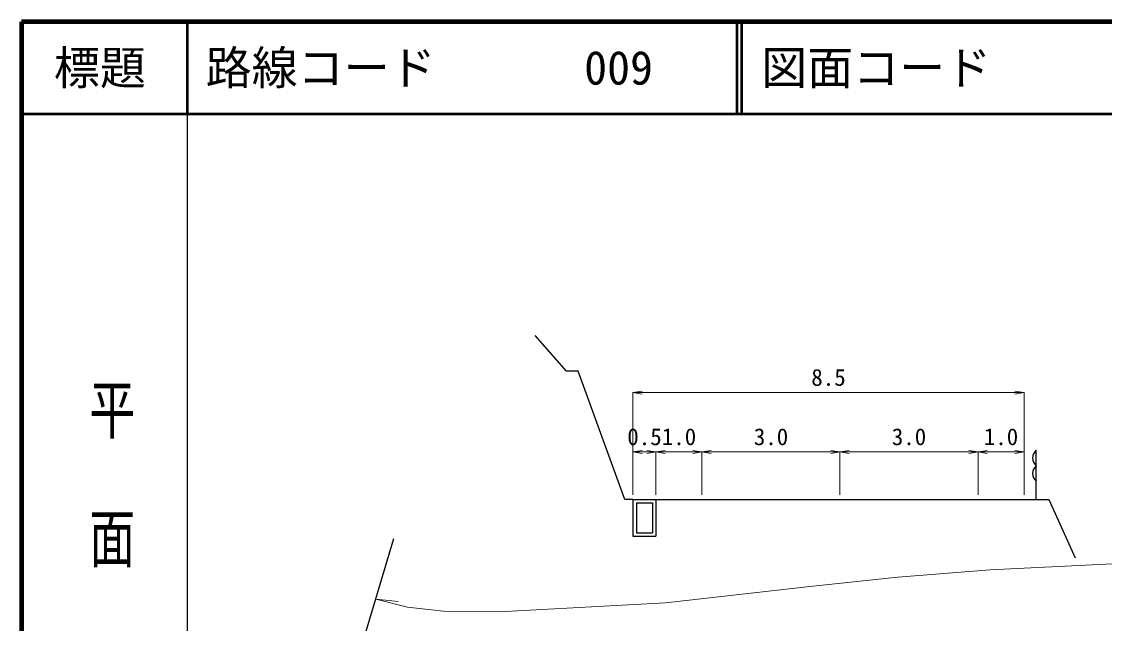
# Model space of a CAD drawing. Units: millimetres at full size, sheet at 1:1000, with parts at other scales. Extents: x 40000 to 680000, y 20000 to 380000.
# Drawn here: x 40000 to 157682, y 314666 to 380000 of the extents above; entities that cross this region are included whole.
import ezdxf
from ezdxf.enums import TextEntityAlignment as Align

# ---------------------------------------------------------------- set-up
doc = ezdxf.new("R2010")
doc.units = ezdxf.units.MM
doc.header["$LTSCALE"] = 1000
for name, color, linetype, lineweight in [('M-BGD', 7, 'Continuous', 25), ('M-BMK-OTRS', 5, 'Continuous', 25), ('M-STR-HTXT', 7, 'Continuous', 13), ('M-TTL', 2, 'Continuous', 140), ('M-TTL-BAND', 7, 'Continuous', 25), ('M-TTL-LINE', 7, 'Continuous', 50)]:
    doc.layers.add(name, color=color, linetype=linetype, lineweight=lineweight)
doc.layers.add('M-TTL-TXT', color=7, linetype='Continuous')
doc.styles.add('@ＭＳ ゴシック', font='')
doc.styles.add('ＭＳ ゴシック', font='')
doc.styles.get('@ＭＳ ゴシック').set_extended_font_data('@MS Gothic')
doc.styles.get('ＭＳ ゴシック').set_extended_font_data('MS Gothic')

# ---------------------------------------------------------------- blocks, each defined once
blk = doc.blocks.new('open_arrow')
at = {"color": 0, "linetype": 'Continuous', "lineweight": -2}
blk.add_lwpolyline([(7.5, 1.25), (0, 0), (7.5, -1.25)], dxfattribs=at)

msp = doc.modelspace()

# ---------------------------------------------------------------- linework, layer by layer
at = {"layer": 'M-BGD'}
for p, q in [((150274, 328121), (150274, 333453)), ((106449, 328121), (106449, 324121)), ((106824, 327746), (108574, 327746)), ((106824, 327746), (106824, 324496)), ((108574, 327746), (108574, 324496)), ((108949, 328121), (108949, 324121)), ((106449, 324121), (108949, 324121)), ((106824, 324496), (108574, 324496))]:
    msp.add_line(p, q, dxfattribs=at)
for points in [[(106449, 328121), (105570, 328121), (100503, 342034), (99236, 342034), (95817, 345935)], [(106449, 328121), (108949, 328121), (113949, 328121), (128949, 328121), (143949, 328121), (148949, 328121), (151646, 328121), (154527, 321795)]]:
    msp.add_lwpolyline(points, dxfattribs=at)
for centre in [(150990, 332613), (150990, 330934)]:
    msp.add_arc(centre, 1104, 130.43435, 229.56565, dxfattribs=at)
at = {"layer": 'M-BMK-OTRS'}
msp.add_line((58808, 251583), (80454, 323867), dxfattribs=at)
at = {"layer": 'M-STR-HTXT'}
for p, q in [((106449, 328621), (106449, 339719)), ((148949, 339718), (106449, 339718)), ((148949, 328621), (148949, 339719)), ((106449, 333276), (108949, 333276)), ((108949, 333276), (113949, 333276)), ((108949, 328621), (108949, 333276)), ((113949, 328621), (113949, 333276)), ((113949, 333276), (128949, 333276)), ((128949, 328621), (128949, 333276)), ((128949, 333276), (143949, 333276)), ((143949, 328621), (143949, 333276)), ((143949, 333276), (148949, 333276)), ((78480, 317273), (80923, 317035))]:
    msp.add_line(p, q, dxfattribs=at)
msp.add_lwpolyline([(78480, 317273), (81950, 316437), (85857, 315973), (92567, 315960), (109987, 316904), (125671, 318659), (135228, 319661), (145281, 320471), (157848, 321084), (183330, 321981), (209044, 322014), (251167, 322296), (277626, 322507), (285652, 322286), (295113, 321779), (308650, 320702), (370771, 315807)], dxfattribs=at)
at = {"layer": 'M-TTL'}
for p, q in [((40000, 380000), (40000, 20000)), ((680000, 380000), (40000, 380000))]:
    msp.add_line(p, q, dxfattribs=at)
at = {"layer": 'M-TTL-BAND'}
msp.add_line((58000, 370000), (58000, 20000), dxfattribs=at)
at = {"layer": 'M-TTL-LINE'}
for p, q in [((58000, 380000), (58000, 370000)), ((117750, 380000), (117750, 370000)), ((118250, 380000), (118250, 370000)), ((40000, 370000), (680000, 370000))]:
    msp.add_line(p, q, dxfattribs=at)

# ---------------------------------------------------------------- block references
at = {"layer": 'M-STR-HTXT', "xscale": 133, "yscale": 133}
for p in [(106449, 339718), (106449, 333276), (108949, 333276), (113949, 333276), (128949, 333276), (143949, 333276)]:
    msp.add_blockref('open_arrow', p, dxfattribs=at)
at = {"layer": 'M-STR-HTXT', "xscale": 133, "yscale": 133, "rotation": 180}
for p in [(148949, 339718), (108949, 333276), (113949, 333276), (128949, 333276), (143949, 333276), (148949, 333276)]:
    msp.add_blockref('open_arrow', p, dxfattribs=at)

# ---------------------------------------------------------------- texts
at = {"layer": 'M-STR-HTXT', "style": 'ＭＳ ゴシック'}
for s, p in [('8.5', (127699, 339906)), ('0.5', (107699, 333463)), ('1.0', (111449, 333463)), ('3.0', (121449, 333463)), ('3.0', (136449, 333463)), ('1.0', (146449, 333463))]:
    msp.add_text(s, height=1833, dxfattribs=at).set_placement(p, align=Align.BOTTOM_CENTER)
at = {"layer": 'M-TTL-BAND', "style": '@ＭＳ ゴシック', "width": 1.4}
msp.add_text('平  面  図', height=3666, rotation=270, dxfattribs=at).set_placement((49777, 306475), align=Align.MIDDLE_RIGHT)
at = {"layer": 'M-TTL-TXT', "style": 'ＭＳ ゴシック'}
msp.add_text('標題', height=3666, dxfattribs=at).set_placement((48500, 375000), align=Align.MIDDLE_CENTER)
for s, p in [('路線コード', (60000, 375000)), ('009', (101142, 375000)), ('図面コード', (120380, 375000))]:
    msp.add_text(s, height=3666, dxfattribs=at).set_placement(p, align=Align.MIDDLE_LEFT)

doc.saveas('drawing.dxf')
